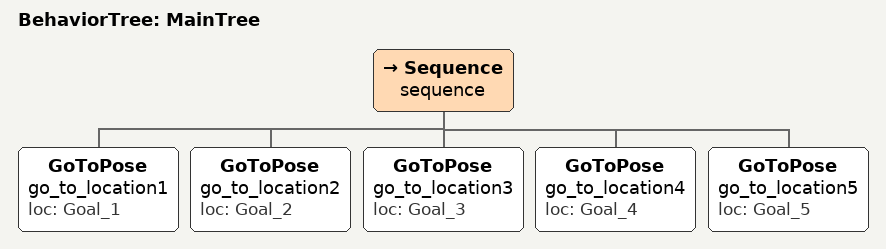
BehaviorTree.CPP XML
<!-- Behavior tree that sequentially navigates locations naively -->
<root main_tree_to_execute = "MainTree" >
  <BehaviorTree ID="MainTree">
    <Sequence name="sequence">
      <GoToPose name="go_to_location1" loc="Goal_1" />
      <GoToPose name="go_to_location2" loc="Goal_2" />
      <GoToPose name="go_to_location3" loc="Goal_3" />
      <GoToPose name="go_to_location4" loc="Goal_4" />
      <GoToPose name="go_to_location5" loc="Goal_5" />
    </Sequence>
  </BehaviorTree>
</root>
